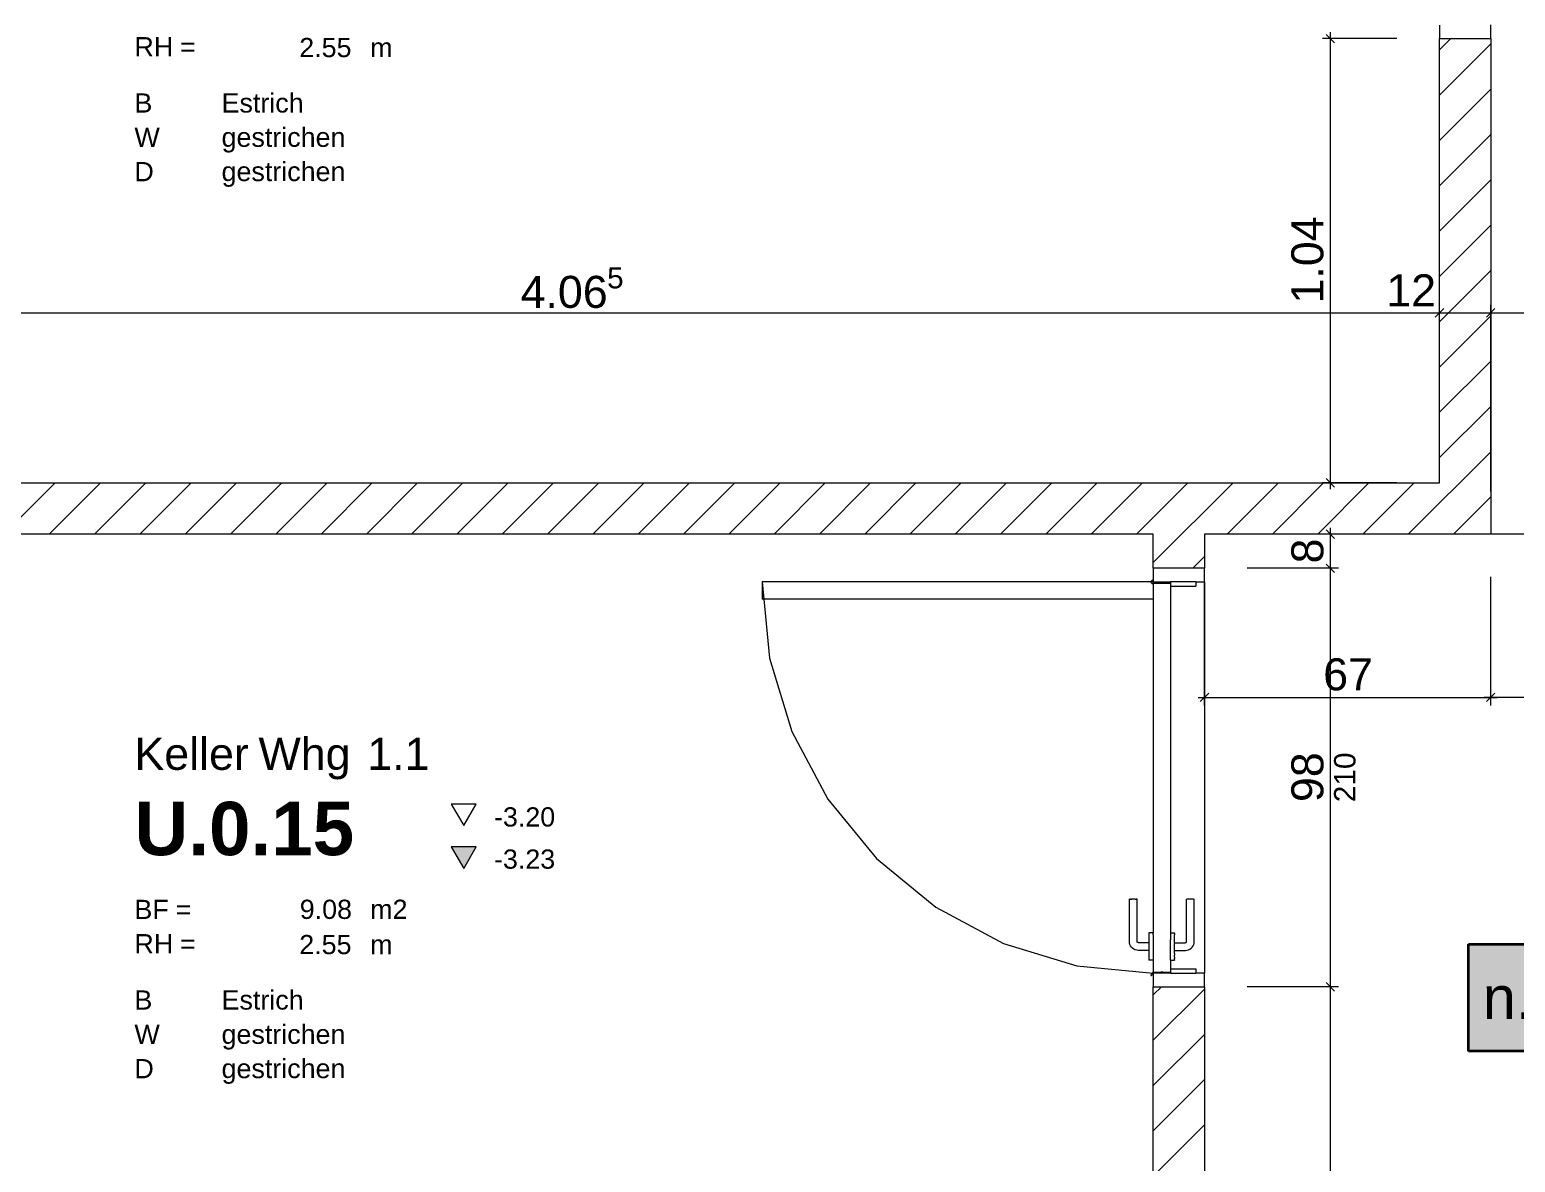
# Model space of a CAD drawing. Extents: x 0 to 1189, y 0 to 841.
# Drawn here: x 69.3 to 138.9, y 480.2 to 533.3 of the extents above; entities that cross this region are included whole.
import ezdxf
from ezdxf.lldxf.tags import DXFTag

# ---------------------------------------------------------------- set-up
doc = ezdxf.new("R2010")
doc.units = 0
doc.layers.get('0').update_dxf_attribs({"lineweight": 35})
for name, color, linetype, lineweight in [('211.6 Mauerwerk Kontur', 7, 'Continuous', 25), ('211.6 Mauerwerk Schraffur', 7, 'Continuous', 25), ('273.0 Innentüren', 7, 'Continuous', 25), ('Bemassung', 7, 'Continuous', 25), ('Hilfskörper', 7, 'Continuous', 25), ('Raumstempel', 7, 'Continuous', 25)]:
    doc.layers.add(name, color=color, linetype=linetype, lineweight=lineweight)
doc.layers.add('L_Zuluft_eingelegt', color=1, linetype='fein_strichliert', lineweight=35, true_color=0xff0000)
doc.styles.get("Standard").update_dxf_attribs({"font": 'arial.ttf'})
tags = doc.linetypes.add('DASHED2', pattern=[9.525, 6.35, -3.175]).pattern_tags.tags
tags[6:7] = [DXFTag(74, 4), DXFTag(75, 0), DXFTag(340, '0'), DXFTag(46, 1.0), DXFTag(50, 0.0), DXFTag(44, 0.0), DXFTag(45, 0.0)]
tags[4:5] = [DXFTag(74, 4), DXFTag(75, 0), DXFTag(340, '0'), DXFTag(46, 1.0), DXFTag(50, 0.0), DXFTag(44, 0.0), DXFTag(45, 0.0)]
tags = doc.linetypes.add('fein_strichliert', pattern=[4, 1, -2, 1]).pattern_tags.tags
tags[8:9] = [DXFTag(74, 4), DXFTag(75, 0), DXFTag(340, '0'), DXFTag(46, 0.0), DXFTag(50, 0.0), DXFTag(44, 0.0), DXFTag(45, 0.0)]
tags[6:7] = [DXFTag(74, 4), DXFTag(75, 0), DXFTag(340, '0'), DXFTag(46, 0.0), DXFTag(50, 0.0), DXFTag(44, 0.0), DXFTag(45, 0.0)]
tags[4:5] = [DXFTag(74, 4), DXFTag(75, 0), DXFTag(340, '0'), DXFTag(46, 0.0), DXFTag(50, 0.0), DXFTag(44, 0.0), DXFTag(45, 0.0)]

# ---------------------------------------------------------------- blocks, each defined once
blk = doc.blocks.new('Referenz-A0SO6TOG06', base_point=(4.401, 96.704))
at = {"layer": '211.6 Mauerwerk Kontur', "color": 0, "lineweight": 18}
for p, q in [((135.338, 512.042), (135.339, 532.842)), ((135.339, 532.842), (137.739, 532.842)), ((137.739, 532.842), (137.738, 509.642)), ((54.038, 512.045), (135.338, 512.042)), ((121.938, 509.643), (54.038, 509.645)), ((121.938, 508.043), (121.938, 509.643)), ((137.738, 509.642), (124.338, 509.643)), ((124.338, 509.643), (124.338, 508.043)), ((124.338, 508.043), (121.938, 508.043)), ((121.936, 456.143), (121.937, 488.443)), ((121.937, 488.443), (124.337, 488.443)), ((124.337, 488.443), (124.336, 456.143))]:
    blk.add_line(p, q, dxfattribs=at)
at = {"layer": '211.6 Mauerwerk Schraffur', "color": 0, "lineweight": 13}
for p, q in [((135.339, 532.316), (135.865, 532.842)), ((135.339, 530.194), (137.739, 532.594)), ((135.339, 528.073), (137.739, 530.473)), ((135.339, 525.952), (137.739, 528.352)), ((135.338, 523.83), (137.739, 526.23)), ((135.338, 521.709), (137.738, 524.109)), ((135.338, 519.587), (137.738, 521.987)), ((135.338, 517.466), (137.738, 519.866)), ((135.338, 515.345), (137.738, 517.745)), ((135.338, 513.223), (137.738, 515.623)), ((133.879, 509.642), (137.738, 513.502)), ((68.12, 509.644), (70.52, 512.044)), ((70.241, 509.644), (72.641, 512.044)), ((72.362, 509.644), (74.762, 512.044)), ((74.483, 509.644), (76.883, 512.044)), ((76.605, 509.644), (79.005, 512.044)), ((78.726, 509.644), (81.126, 512.044)), ((80.847, 509.644), (83.247, 512.044)), ((82.968, 509.644), (85.368, 512.044)), ((85.09, 509.644), (87.49, 512.044)), ((87.211, 509.644), (89.611, 512.044)), ((89.332, 509.644), (91.732, 512.044)), ((91.454, 509.644), (93.853, 512.044)), ((93.575, 509.644), (95.975, 512.044)), ((95.696, 509.644), (98.096, 512.043)), ((97.817, 509.643), (100.217, 512.043)), ((99.939, 509.643), (102.338, 512.043)), ((102.06, 509.643), (104.46, 512.043)), ((104.181, 509.643), (106.581, 512.043)), ((106.302, 509.643), (108.702, 512.043)), ((108.424, 509.643), (110.823, 512.043)), ((110.545, 509.643), (112.945, 512.043)), ((112.666, 509.643), (115.066, 512.043)), ((114.787, 509.643), (117.187, 512.043)), ((116.909, 509.643), (119.308, 512.043)), ((119.03, 509.643), (121.43, 512.043)), ((121.151, 509.643), (123.551, 512.043)), ((121.938, 508.308), (125.672, 512.043)), ((125.394, 509.643), (127.794, 512.043)), ((127.515, 509.643), (129.915, 512.042)), ((129.636, 509.643), (132.036, 512.042)), ((131.757, 509.642), (134.157, 512.042)), ((136, 509.642), (137.738, 511.381)), ((123.794, 508.043), (124.338, 508.587)), ((121.937, 488.064), (122.316, 488.443)), ((121.937, 485.942), (124.337, 488.343)), ((121.937, 483.821), (124.337, 486.221)), ((121.937, 481.7), (124.337, 484.1)), ((121.937, 479.578), (124.337, 481.978))]:
    blk.add_line(p, q, dxfattribs=at)
at = {"layer": '273.0 Innentüren', "color": 0, "lineweight": 13}
for p, q in [((135.339, 533.466), (135.339, 532.842)), ((137.739, 532.842), (137.739, 533.482)), ((121.938, 508.043), (121.938, 507.503)), ((124.338, 507.403), (124.338, 508.043)), ((103.618, 507.403), (103.618, 506.603)), ((121.838, 507.403), (103.618, 507.403)), ((103.618, 507.403), (103.97, 503.829)), ((121.838, 507.403), (121.841, 507.429)), ((121.841, 507.377), (121.838, 507.403)), ((121.938, 507.403), (121.838, 507.403)), ((121.841, 507.429), (121.851, 507.453)), ((121.851, 507.353), (121.841, 507.377)), ((121.851, 507.453), (121.867, 507.473)), ((121.867, 507.332), (121.851, 507.353)), ((121.867, 507.473), (121.888, 507.489)), ((121.888, 507.316), (121.867, 507.332)), ((121.888, 507.489), (121.912, 507.499)), ((121.912, 507.306), (121.888, 507.316)), ((121.912, 507.499), (121.938, 507.503)), ((121.938, 507.303), (121.912, 507.306)), ((121.938, 507.503), (121.938, 507.403)), ((121.938, 507.353), (121.938, 507.403)), ((121.938, 507.403), (122.038, 507.403)), ((121.938, 507.353), (122.025, 507.353)), ((121.938, 507.353), (121.938, 507.303)), ((121.938, 507.303), (121.938, 506.603)), ((122.035, 507.377), (122.025, 507.353)), ((122.025, 507.353), (122.738, 507.353)), ((122.038, 507.403), (122.035, 507.377)), ((122.038, 507.403), (122.738, 507.403)), ((122.738, 507.203), (122.737, 490.973)), ((123.938, 507.403), (122.738, 507.403)), ((122.738, 507.403), (122.738, 507.353)), ((122.738, 507.353), (122.738, 507.203)), ((122.738, 507.203), (123.938, 507.203)), ((123.938, 507.403), (123.938, 507.203)), ((123.938, 507.403), (124.338, 507.403)), ((121.938, 506.603), (103.618, 506.603)), ((121.938, 506.603), (121.937, 490.973)), ((103.97, 503.829), (105.012, 500.393)), ((105.012, 500.393), (106.705, 497.225)), ((106.705, 497.225), (108.983, 494.449)), ((108.983, 494.449), (111.759, 492.171)), ((120.817, 490.565), (120.817, 492.553)), ((120.86, 492.553), (120.817, 492.553)), ((120.86, 492.553), (120.882, 492.553)), ((120.907, 492.553), (120.882, 492.553)), ((120.907, 492.553), (120.936, 492.553)), ((120.966, 492.553), (120.936, 492.553)), ((120.997, 492.553), (120.966, 492.553)), ((121.029, 492.553), (120.997, 492.553)), ((121.059, 492.553), (121.029, 492.553)), ((121.087, 492.553), (121.059, 492.553)), ((121.087, 492.553), (121.135, 492.553)), ((121.153, 492.553), (121.135, 492.553)), ((121.167, 492.553), (121.153, 492.553)), ((121.177, 492.553), (121.167, 492.553)), ((121.177, 490.581), (121.177, 492.553)), ((123.497, 490.581), (123.497, 492.553)), ((123.497, 492.553), (123.508, 492.553)), ((123.522, 492.553), (123.508, 492.553)), ((123.54, 492.553), (123.522, 492.553)), ((123.587, 492.553), (123.54, 492.553)), ((123.616, 492.553), (123.587, 492.553)), ((123.646, 492.553), (123.616, 492.553)), ((123.677, 492.553), (123.646, 492.553)), ((123.709, 492.553), (123.677, 492.553)), ((123.739, 492.553), (123.709, 492.553)), ((123.767, 492.553), (123.739, 492.553)), ((123.793, 492.553), (123.767, 492.553)), ((123.815, 492.553), (123.793, 492.553)), ((123.815, 492.553), (123.857, 492.553)), ((123.857, 490.565), (123.857, 492.553)), ((111.759, 492.171), (114.927, 490.477)), ((114.927, 490.477), (118.363, 489.435)), ((120.823, 490.5), (120.817, 490.565)), ((120.842, 490.429), (120.823, 490.5)), ((120.873, 490.362), (120.842, 490.429)), ((121.179, 490.562), (121.177, 490.581)), ((121.182, 490.552), (121.179, 490.562)), ((121.186, 490.543), (121.182, 490.552)), ((121.192, 490.535), (121.186, 490.543)), ((121.199, 490.527), (121.192, 490.535)), ((121.208, 490.521), (121.199, 490.527)), ((121.217, 490.517), (121.208, 490.521)), ((121.227, 490.514), (121.217, 490.517)), ((121.245, 490.513), (121.227, 490.514)), ((121.737, 490.513), (121.245, 490.513)), ((121.937, 490.973), (121.737, 490.973)), ((121.737, 490.973), (121.737, 490.963)), ((121.737, 490.963), (121.737, 490.934)), ((121.737, 490.934), (121.737, 490.887)), ((121.737, 490.887), (121.737, 490.823)), ((121.737, 490.823), (121.737, 490.744)), ((121.737, 490.744), (121.737, 490.653)), ((121.737, 490.653), (121.737, 490.552)), ((121.737, 490.552), (121.737, 490.513)), ((121.737, 490.513), (121.737, 490.51)), ((121.737, 490.51), (121.737, 490.502)), ((121.737, 490.502), (121.737, 490.471)), ((121.737, 490.471), (121.737, 490.448)), ((121.737, 490.448), (121.737, 490.444)), ((121.737, 490.444), (121.737, 490.423)), ((121.937, 490.973), (121.937, 490.963)), ((121.937, 490.934), (121.937, 490.963)), ((121.937, 490.887), (121.937, 490.934)), ((121.937, 490.887), (121.937, 490.823)), ((121.937, 490.823), (121.937, 490.744)), ((121.937, 490.744), (121.937, 490.653)), ((121.937, 490.653), (121.937, 490.552)), ((121.937, 490.552), (121.937, 490.444)), ((121.937, 490.444), (121.937, 490.333)), ((122.737, 490.973), (122.737, 490.963)), ((122.737, 490.973), (122.937, 490.973)), ((122.737, 490.963), (122.737, 490.934)), ((122.737, 490.934), (122.737, 490.887)), ((122.737, 490.887), (122.737, 490.823)), ((122.737, 490.823), (122.737, 490.744)), ((122.737, 490.744), (122.737, 490.653)), ((122.737, 490.552), (122.737, 490.653)), ((122.737, 490.444), (122.737, 490.552)), ((122.737, 490.333), (122.737, 490.444)), ((122.937, 490.973), (122.937, 490.963)), ((122.937, 490.934), (122.937, 490.963)), ((122.937, 490.934), (122.937, 490.887)), ((122.937, 490.823), (122.937, 490.887)), ((122.937, 490.744), (122.937, 490.823)), ((122.937, 490.653), (122.937, 490.744)), ((122.937, 490.552), (122.937, 490.653)), ((122.937, 490.513), (122.937, 490.552)), ((122.937, 490.513), (123.43, 490.513)), ((122.937, 490.51), (122.937, 490.513)), ((122.937, 490.502), (122.937, 490.51)), ((122.937, 490.502), (122.937, 490.471)), ((122.937, 490.448), (122.937, 490.471)), ((122.937, 490.444), (122.937, 490.448)), ((122.937, 490.423), (122.937, 490.444)), ((123.43, 490.513), (123.448, 490.514)), ((123.448, 490.514), (123.458, 490.517)), ((123.458, 490.517), (123.467, 490.521)), ((123.467, 490.521), (123.476, 490.527)), ((123.476, 490.527), (123.483, 490.535)), ((123.483, 490.535), (123.489, 490.543)), ((123.489, 490.543), (123.493, 490.552)), ((123.493, 490.552), (123.496, 490.562)), ((123.496, 490.562), (123.497, 490.581)), ((123.802, 490.362), (123.833, 490.429)), ((123.833, 490.429), (123.852, 490.5)), ((123.852, 490.5), (123.857, 490.565)), ((120.915, 490.302), (120.873, 490.362)), ((120.967, 490.251), (120.915, 490.302)), ((121.027, 490.208), (120.967, 490.251)), ((121.094, 490.177), (121.027, 490.208)), ((121.164, 490.158), (121.094, 490.177)), ((121.23, 490.153), (121.164, 490.158)), ((121.737, 490.153), (121.23, 490.153)), ((121.737, 490.423), (121.737, 490.394)), ((121.737, 490.394), (121.737, 490.364)), ((121.737, 490.364), (121.737, 490.333)), ((121.737, 490.333), (121.737, 490.301)), ((121.737, 490.301), (121.737, 490.271)), ((121.737, 490.271), (121.737, 490.243)), ((121.737, 490.243), (121.737, 490.222)), ((121.737, 490.222), (121.737, 490.217)), ((121.737, 490.217), (121.737, 490.195)), ((121.737, 490.195), (121.737, 490.177)), ((121.737, 490.177), (121.737, 490.153)), ((121.737, 490.153), (121.737, 490.114)), ((121.737, 490.114), (121.737, 490.013)), ((121.737, 490.013), (121.737, 489.921)), ((121.737, 489.921), (121.737, 489.842)), ((121.737, 489.842), (121.737, 489.778)), ((121.737, 489.778), (121.737, 489.731)), ((121.737, 489.731), (121.737, 489.702)), ((121.937, 490.333), (121.937, 490.222)), ((121.937, 490.222), (121.937, 490.114)), ((121.937, 490.114), (121.937, 490.013)), ((121.937, 490.013), (121.937, 489.921)), ((121.937, 489.921), (121.937, 489.842)), ((121.937, 489.842), (121.937, 489.778)), ((121.937, 489.778), (121.937, 489.731)), ((121.937, 489.731), (121.937, 489.702)), ((122.737, 490.222), (122.737, 490.333)), ((122.737, 490.114), (122.737, 490.222)), ((122.737, 490.013), (122.737, 490.114)), ((122.737, 489.921), (122.737, 490.013)), ((122.737, 489.842), (122.737, 489.921)), ((122.737, 489.778), (122.737, 489.842)), ((122.737, 489.731), (122.737, 489.778)), ((122.737, 489.702), (122.737, 489.731)), ((122.937, 490.394), (122.937, 490.423)), ((122.937, 490.364), (122.937, 490.394)), ((122.937, 490.333), (122.937, 490.364)), ((122.937, 490.301), (122.937, 490.333)), ((122.937, 490.271), (122.937, 490.301)), ((122.937, 490.243), (122.937, 490.271)), ((122.937, 490.222), (122.937, 490.243)), ((122.937, 490.217), (122.937, 490.222)), ((122.937, 490.195), (122.937, 490.217)), ((122.937, 490.177), (122.937, 490.195)), ((122.937, 490.153), (122.937, 490.177)), ((122.937, 490.153), (123.445, 490.153)), ((122.937, 490.114), (122.937, 490.153)), ((122.937, 490.013), (122.937, 490.114)), ((122.937, 490.013), (122.937, 489.921)), ((122.937, 489.842), (122.937, 489.921)), ((122.937, 489.842), (122.937, 489.778)), ((122.937, 489.731), (122.937, 489.778)), ((122.937, 489.702), (122.937, 489.731)), ((123.445, 490.153), (123.51, 490.158)), ((123.51, 490.158), (123.581, 490.177)), ((123.581, 490.177), (123.648, 490.208)), ((123.648, 490.208), (123.708, 490.25)), ((123.708, 490.25), (123.76, 490.302)), ((123.76, 490.302), (123.802, 490.362)), ((118.363, 489.435), (121.937, 489.083)), ((121.737, 489.702), (121.737, 489.693)), ((121.937, 489.693), (121.737, 489.693)), ((121.835, 489.009), (121.847, 489.039)), ((121.892, 489.086), (121.847, 489.039)), ((121.908, 489.058), (121.874, 489.023)), ((121.937, 489.098), (121.892, 489.086)), ((121.908, 489.058), (121.937, 489.066)), ((121.937, 489.702), (121.937, 489.693)), ((121.937, 489.693), (121.937, 489.133)), ((121.937, 489.098), (121.937, 489.133)), ((121.937, 489.133), (122.083, 489.133)), ((121.954, 489.103), (121.937, 489.098)), ((121.937, 489.083), (121.937, 489.098)), ((122.189, 489.083), (121.937, 489.083)), ((121.937, 489.083), (121.937, 489.066)), ((121.937, 489.066), (121.937, 488.443)), ((121.954, 489.103), (122.189, 489.103)), ((122.083, 489.133), (122.083, 489.113)), ((122.083, 489.133), (122.234, 489.133)), ((122.234, 489.113), (122.083, 489.113)), ((122.189, 489.083), (122.189, 489.103)), ((122.189, 489.103), (122.205, 489.098)), ((122.189, 489.103), (122.242, 489.103)), ((122.217, 489.083), (122.189, 489.083)), ((122.205, 489.098), (122.216, 489.087)), ((122.216, 489.087), (122.217, 489.083)), ((122.242, 489.083), (122.217, 489.083)), ((122.234, 489.133), (122.234, 489.113)), ((122.234, 489.133), (122.242, 489.133)), ((122.234, 489.113), (122.242, 489.113)), ((122.242, 489.133), (122.286, 489.133)), ((122.242, 489.133), (122.242, 489.113)), ((122.242, 489.113), (122.242, 489.103)), ((122.242, 489.113), (122.387, 489.113)), ((122.242, 489.103), (122.242, 489.083)), ((122.387, 489.103), (122.242, 489.103)), ((122.387, 489.083), (122.242, 489.083)), ((122.286, 489.133), (122.288, 489.133)), ((122.387, 489.133), (122.288, 489.133)), ((122.387, 489.133), (122.389, 489.133)), ((122.387, 489.113), (122.433, 489.113)), ((122.433, 489.103), (122.387, 489.103)), ((122.433, 489.083), (122.387, 489.083)), ((122.389, 489.133), (122.433, 489.133)), ((122.433, 489.133), (122.496, 489.133)), ((122.433, 489.113), (122.496, 489.113)), ((122.433, 489.103), (122.496, 489.103)), ((122.496, 489.083), (122.433, 489.083)), ((122.496, 489.133), (122.504, 489.133)), ((122.496, 489.113), (122.496, 489.133)), ((122.496, 489.113), (122.504, 489.113)), ((122.496, 489.103), (122.496, 489.113)), ((122.496, 489.083), (122.496, 489.103)), ((122.514, 489.103), (122.496, 489.103)), ((122.514, 489.083), (122.496, 489.083)), ((122.504, 489.133), (122.504, 489.113)), ((122.504, 489.133), (122.591, 489.133)), ((122.591, 489.113), (122.504, 489.113)), ((122.514, 489.083), (122.514, 489.103)), ((122.514, 489.103), (122.591, 489.103)), ((122.591, 489.083), (122.514, 489.083)), ((122.591, 489.133), (122.591, 489.113)), ((122.591, 489.133), (122.737, 489.133)), ((122.591, 489.083), (122.591, 489.103)), ((122.737, 489.083), (122.591, 489.083)), ((122.737, 489.693), (122.737, 489.702)), ((122.737, 489.693), (122.737, 489.283)), ((122.737, 489.693), (122.937, 489.693)), ((122.737, 489.283), (123.937, 489.283)), ((122.737, 489.283), (122.737, 489.133)), ((122.737, 489.133), (122.737, 489.083)), ((122.737, 489.083), (123.937, 489.083)), ((122.937, 489.702), (122.937, 489.693)), ((123.937, 489.283), (123.937, 489.083)), ((124.337, 489.083), (123.937, 489.083)), ((124.337, 488.443), (124.337, 489.083)), ((121.835, 489.009), (121.83, 488.976)), ((121.83, 488.976), (121.861, 488.976)), ((121.861, 488.976), (121.863, 488.993)), ((121.874, 489.023), (121.863, 488.993))]:
    blk.add_line(p, q, dxfattribs=at)
at = {"layer": 'Bemassung', "color": 0, "lineweight": 13}
for p, q in [((130.43, 532.642), (130.03, 533.042)), ((130.23, 532.842), (130.23, 533.142)), ((133.339, 532.842), (129.855, 532.842)), ((130.23, 512.042), (130.23, 532.842)), ((135.338, 514.042), (135.338, 520.376)), ((135.338, 514.042), (135.338, 520.376)), ((137.738, 511.642), (137.738, 520.376)), ((137.738, 511.642), (137.738, 520.376)), ((54.045, 520.001), (135.338, 520.001)), ((135.038, 520.001), (135.338, 520.001)), ((135.138, 519.801), (135.538, 520.201)), ((135.538, 520.201), (135.138, 519.801)), ((135.338, 520.001), (135.638, 520.001)), ((135.338, 520.001), (137.738, 520.001)), ((137.438, 520.001), (137.738, 520.001)), ((137.938, 520.201), (137.538, 519.801)), ((137.538, 519.801), (137.938, 520.201)), ((137.738, 520.001), (165.739, 520.001)), ((137.738, 520.001), (138.038, 520.001)), ((133.338, 512.042), (129.855, 512.042)), ((130.03, 512.242), (130.43, 511.842)), ((130.23, 511.742), (130.23, 512.042)), ((130.23, 509.641), (130.23, 509.941)), ((130.605, 509.641), (126.338, 509.641)), ((130.43, 509.441), (130.03, 509.841)), ((130.23, 508.041), (130.23, 509.641)), ((144.605, 509.642), (133.738, 509.642)), ((130.605, 508.041), (126.338, 508.041)), ((130.605, 508.041), (126.338, 508.041)), ((130.43, 507.841), (130.03, 508.241)), ((130.03, 508.241), (130.43, 507.841)), ((130.23, 508.041), (130.23, 508.341)), ((130.23, 488.441), (130.23, 508.041)), ((130.23, 507.741), (130.23, 508.041)), ((124.338, 501.625), (124.338, 507.643)), ((137.738, 501.626), (137.738, 507.642)), ((137.738, 501.625), (137.738, 507.642)), ((124.038, 502), (124.338, 502)), ((124.538, 502.2), (124.138, 501.8)), ((124.338, 502), (137.738, 502)), ((137.438, 502.001), (137.738, 502.001)), ((137.938, 502.201), (137.538, 501.801)), ((137.538, 501.8), (137.938, 502.2)), ((137.738, 502.001), (165.738, 502.001)), ((137.738, 502), (138.038, 502)), ((130.605, 488.441), (126.337, 488.441)), ((130.605, 488.441), (126.337, 488.441)), ((130.43, 488.241), (130.03, 488.641)), ((130.03, 488.641), (130.43, 488.241)), ((130.23, 488.441), (130.23, 488.741)), ((130.23, 456.141), (130.23, 488.441)), ((130.23, 488.141), (130.23, 488.441))]:
    blk.add_line(p, q, dxfattribs=at)
at = {"layer": 'Hilfskörper', "color": 0, "linetype": 'DASHED2', "lineweight": 13, "ltscale": 0.13}
blk.add_line((124.338, 507.403), (124.337, 489.083), dxfattribs=at)
at = {"layer": 'Raumstempel', "color": 0, "lineweight": 13}
for p, q in [((89.066, 497.001), (89.648, 495.993)), ((90.23, 497.001), (89.066, 497.001)), ((89.648, 495.993), (90.23, 497.001)), ((89.066, 495.001), (89.648, 493.993)), ((90.23, 495.001), (89.066, 495.001)), ((89.648, 493.993), (90.23, 495.001))]:
    blk.add_line(p, q, dxfattribs=at)
for points in [[(89.648, 493.993), (89.648, 495.001), (89.066, 495.001)], [(89.648, 493.993), (90.23, 495.001), (89.648, 495.001)]]:
    blk.add_solid(points, dxfattribs=at)
at = {"layer": 'Bemassung', "color": 0, "linetype": 'Continuous', "lineweight": 13, "ltscale": 0.13, "char_height": 1.5, "attachment_point": 1, "rotation": 90}
for s, insert in [('{\\fArial;1.04}', (128.401, 520.44)), ('{\\fArial;8}', (128.403, 508.269)), ('{\\fArial;98}', (128.403, 497.097))]:
    blk.add_mtext(s, dxfattribs=dict(at, insert=insert))
at = {"layer": 'Bemassung', "color": 0, "linetype": 'Continuous', "lineweight": 13, "ltscale": 0.13, "attachment_point": 1}
for s, insert, char_height in [('{\\fArial;4.06}', (92.312, 521.734), 1.5), ('{\\fArial;5}', (96.365, 522.139), 0.99), ('{\\fArial;12}', (132.85, 521.805), 1.5), ('{\\fArial;67}', (129.894, 503.827), 1.5)]:
    blk.add_mtext(s, dxfattribs=dict(at, insert=insert, char_height=char_height))
at = {"layer": 'Bemassung', "color": 0, "lineweight": 13, "insert": (130.404, 497.088), "char_height": 1, "attachment_point": 1, "rotation": 90}
blk.add_mtext('{\\fArial;210}', dxfattribs=at)
at = {"layer": 'Raumstempel', "color": 0, "lineweight": 13, "attachment_point": 1}
for s, insert, char_height in [('{\\fArial;RH}', (74.23, 532.913), 0.9), ('{\\fArial;2.55}', (81.948, 532.875), 0.9), ('{\\fArial;=}', (76.364, 532.913), 0.9), ('{\\fArial;m}', (85.27, 532.874), 0.9), ('{\\fArial;B}', (74.23, 530.279), 0.9), ('{\\fArial;Estrich}', (78.31, 530.28), 0.9), ('{\\fArial;gestrichen}', (78.31, 528.675), 0.9), ('{\\fArial;W}', (74.23, 528.672), 0.9), ('{\\fArial;D}', (74.23, 527.065), 0.9), ('{\\fArial;gestrichen}', (78.31, 527.07), 0.9), ('{\\fArial;Keller}', (74.23, 500.104), 1.5), ('{\\fArial;Whg}', (80.041, 500.104), 1.5), ('{\\fArial;1.1}', (85.131, 500.104), 1.5), ('{\\fArial|b1|i0;U.0.15}', (74.23, 497.108), 2.5), ('{\\fArial;-3.20}', (91.066, 496.851), 0.9), ('{\\fArial;-3.23}', (91.066, 494.876), 0.9), ('{\\fArial;BF}', (74.23, 492.52), 0.9), ('{\\fArial;9.08}', (81.971, 492.525), 0.9), ('{\\fArial;m2}', (85.27, 492.526), 0.9), ('{\\fArial;=}', (76.161, 492.52), 0.9), ('{\\fArial;RH}', (74.23, 490.913), 0.9), ('{\\fArial;=}', (76.364, 490.913), 0.9), ('{\\fArial;2.55}', (81.948, 490.875), 0.9), ('{\\fArial;m}', (85.27, 490.874), 0.9), ('{\\fArial;B}', (74.23, 488.279), 0.9), ('{\\fArial;Estrich}', (78.31, 488.28), 0.9), ('{\\fArial;W}', (74.23, 486.672), 0.9), ('{\\fArial;gestrichen}', (78.31, 486.675), 0.9), ('{\\fArial;D}', (74.23, 485.065), 0.9), ('{\\fArial;gestrichen}', (78.31, 485.07), 0.9)]:
    blk.add_mtext(s, dxfattribs=dict(at, insert=insert, char_height=char_height))
blk = doc.blocks.new('Bauteilbeschriftung-A0SO6TUU06', base_point=(136.699, 485.438))
at = {"color": 0, "linetype": 'ByBlock', "lineweight": -2, "ltscale": 0.35}
blk.add_line((142.691, 490.438), (155.182, 492.551), dxfattribs=at)
at = {"color": 0, "linetype": 'Continuous', "lineweight": -2, "ltscale": 0.35}
for p, q in [((136.699, 490.438), (142.691, 490.438)), ((136.699, 485.438), (136.699, 490.438)), ((142.691, 490.438), (142.691, 485.438)), ((142.691, 485.438), (136.699, 485.438))]:
    blk.add_line(p, q, dxfattribs=at)
at = {"color": 7, "linetype": 'ByBlock', "lineweight": -2, "ltscale": 0.35, "true_color": 0xffffff}
for points in [[(136.699, 485.438), (142.691, 485.438), (136.699, 490.438)], [(142.691, 485.438), (136.699, 490.438), (142.691, 490.438)]]:
    blk.add_solid(points, dxfattribs=at)
at = {"color": 0, "linetype": 'ByBlock', "lineweight": -2, "ltscale": 0.35, "insert": (137.366, 488.938), "char_height": 2, "attachment_point": 1}
blk.add_mtext('{\\fArial;n.o.}', dxfattribs=at)

msp = doc.modelspace()

# ---------------------------------------------------------------- block references
at = {"color": 8, "lineweight": 25, "ltscale": 0.25, "true_color": 0x808080}
msp.add_blockref('Referenz-A0SO6TOG06', (4.401, 96.704), dxfattribs=at)
at = {"layer": 'L_Zuluft_eingelegt', "ltscale": 0.35}
msp.add_blockref('Bauteilbeschriftung-A0SO6TUU06', (136.699, 485.438), dxfattribs=at)

doc.saveas('drawing.dxf')
